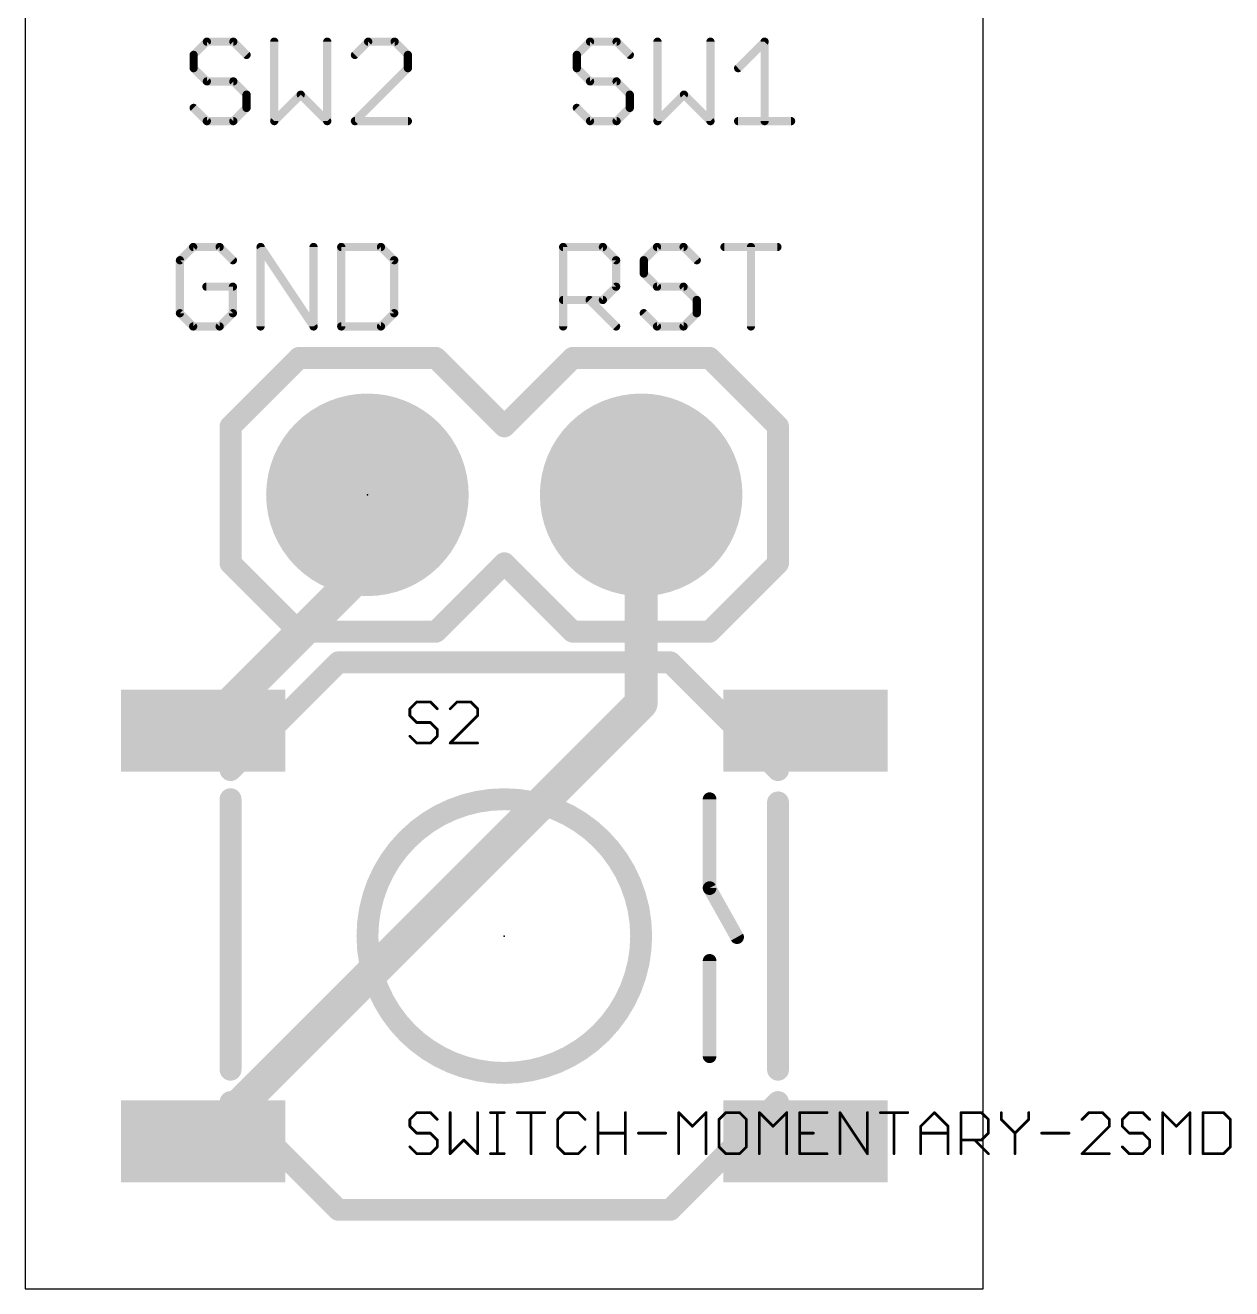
# Model space of a CAD drawing. Extents: x -2.4 to 11.2, y 0 to 25.5.
# Drawn here: x 0 to 11.2, y 0 to 11.72 of the extents above; entities that cross this region are included whole.
import ezdxf

# ---------------------------------------------------------------- set-up
doc = ezdxf.new("R2010")
doc.units = 0
for name, color, linetype in [('1', 22, 'CONTINUOUS'), ('17', 82, 'CONTINUOUS'), ('20', 7, 'CONTINUOUS'), ('21', 253, 'CONTINUOUS'), ('23', 7, 'CONTINUOUS'), ('25', 253, 'CONTINUOUS'), ('27', 253, 'CONTINUOUS'), ('51', 253, 'CONTINUOUS')]:
    doc.layers.add(name, color=color, linetype=linetype)

# ---------------------------------------------------------------- blocks, each defined once
blk = doc.blocks.new('RECT')
blk.add_solid([(-0.5, -0.5), (0.5, -0.5), (-0.5, 0.5), (0.5, 0.5)])
blk = doc.blocks.new('ROUNDP')
at = {"const_width": 0.5}
blk.add_lwpolyline([(0, -0.25, 1), (0, 0.25, 1), (0, -0.25)], format="xyb", dxfattribs=at)

msp = doc.modelspace()

# ---------------------------------------------------------------- linework, layer by layer
at = {"layer": '1', "const_width": 0.3048}
for points in [[(3.175, 7.366), (3.175, 6.701)], [(5.715, 7.366), (5.715, 5.431)], [(3.175, 6.701), (1.651, 5.177)], [(5.715, 5.431), (1.651, 1.367)]]:
    msp.add_lwpolyline(points, dxfattribs=at)
at = {"layer": '1', "const_width": 0.1524}
for points in [[(3.2512, 7.366, 1), (3.0988, 7.366)], [(5.7912, 7.366, 1), (5.6388, 7.366)], [(3.2289, 6.6471, 1), (3.1211, 6.7549)], [(3.0988, 6.701, 1), (3.2512, 6.701)], [(5.7689, 5.3771, 1), (5.6611, 5.4849)], [(5.6388, 5.431, 1), (5.7912, 5.431)], [(1.5971, 5.2309, 1), (1.7049, 5.1231)], [(1.5971, 1.4209, 1), (1.7049, 1.3131)]]:
    msp.add_lwpolyline(points, format="xyb", dxfattribs=at)
at = {"layer": '20'}
for p, q in [((0, 25.4), (0, 0)), ((8.89, 0), (8.89, 25.4)), ((0, 0), (8.89, 0))]:
    msp.add_line(p, q, dxfattribs=at)
at = {"layer": '21'}
for points, const_width in [([(1.685, 11.5703), (1.5621, 11.4475)], 0.0762), ([(1.9307, 11.5703), (1.685, 11.5703)], 0.0762), ([(2.0536, 11.4475), (1.9307, 11.5703)], 0.0762), ([(2.3105, 11.5703), (2.3105, 10.8331)], 0.0762), ([(2.802, 10.8331), (2.802, 11.5703)], 0.0762), ([(3.1818, 11.5703), (3.0589, 11.4475)], 0.0762), ([(3.4275, 11.5703), (3.1818, 11.5703)], 0.0762), ([(3.5504, 11.4475), (3.4275, 11.5703)], 0.0762), ([(5.241, 11.5703), (5.1181, 11.4475)], 0.0762), ([(5.4867, 11.5703), (5.241, 11.5703)], 0.0762), ([(5.6096, 11.4475), (5.4867, 11.5703)], 0.0762), ([(5.8665, 11.5703), (5.8665, 10.8331)], 0.0762), ([(6.358, 10.8331), (6.358, 11.5703)], 0.0762), ([(6.6149, 11.3246), (6.8607, 11.5703)], 0.0762), ([(6.8607, 11.5703), (6.8607, 10.8331)], 0.0762), ([(1.5621, 11.4475), (1.5621, 11.3246)], 0.0762), ([(3.5504, 11.3246), (3.5504, 11.4475)], 0.0762), ([(5.1181, 11.4475), (5.1181, 11.3246)], 0.0762), ([(1.5621, 11.3246), (1.685, 11.2017)], 0.0762), ([(3.0589, 10.8331), (3.5504, 11.3246)], 0.0762), ([(5.1181, 11.3246), (5.241, 11.2017)], 0.0762), ([(1.685, 11.2017), (1.9307, 11.2017)], 0.0762), ([(1.9307, 11.2017), (2.0536, 11.0788)], 0.0762), ([(5.241, 11.2017), (5.4867, 11.2017)], 0.0762), ([(5.4867, 11.2017), (5.6096, 11.0788)], 0.0762), ([(2.0536, 11.0788), (2.0536, 10.956)], 0.0762), ([(2.3105, 10.8331), (2.5563, 11.0788)], 0.0762), ([(2.5563, 11.0788), (2.802, 10.8331)], 0.0762), ([(5.6096, 11.0788), (5.6096, 10.956)], 0.0762), ([(5.8665, 10.8331), (6.1123, 11.0788)], 0.0762), ([(6.1123, 11.0788), (6.358, 10.8331)], 0.0762), ([(1.685, 10.8331), (1.5621, 10.956)], 0.0762), ([(2.0536, 10.956), (1.9307, 10.8331)], 0.0762), ([(5.241, 10.8331), (5.1181, 10.956)], 0.0762), ([(5.6096, 10.956), (5.4867, 10.8331)], 0.0762), ([(1.9307, 10.8331), (1.685, 10.8331)], 0.0762), ([(3.5504, 10.8331), (3.0589, 10.8331)], 0.0762), ([(5.4867, 10.8331), (5.241, 10.8331)], 0.0762), ([(6.6149, 10.8331), (7.1064, 10.8331)], 0.0762), ([(1.558, 9.6653), (1.4351, 9.5425)], 0.0762), ([(1.8037, 9.6653), (1.558, 9.6653)], 0.0762), ([(1.9266, 9.5425), (1.8037, 9.6653)], 0.0762), ([(2.1835, 8.9281), (2.1835, 9.6653)], 0.0762), ([(2.1835, 9.6653), (2.675, 8.9281)], 0.0762), ([(2.675, 8.9281), (2.675, 9.6653)], 0.0762), ([(2.9319, 9.6653), (2.9319, 8.9281)], 0.0762), ([(3.3005, 9.6653), (2.9319, 9.6653)], 0.0762), ([(3.4234, 9.5425), (3.3005, 9.6653)], 0.0762), ([(4.9911, 8.9281), (4.9911, 9.6653)], 0.0762), ([(4.9911, 9.6653), (5.3597, 9.6653)], 0.0762), ([(5.3597, 9.6653), (5.4826, 9.5425)], 0.0762), ([(5.8624, 9.6653), (5.7395, 9.5425)], 0.0762), ([(6.1081, 9.6653), (5.8624, 9.6653)], 0.0762), ([(6.231, 9.5425), (6.1081, 9.6653)], 0.0762), ([(6.4879, 9.6653), (6.9794, 9.6653)], 0.0762), ([(6.7337, 8.9281), (6.7337, 9.6653)], 0.0762), ([(1.4351, 9.5425), (1.4351, 9.051)], 0.0762), ([(3.4234, 9.051), (3.4234, 9.5425)], 0.0762), ([(5.4826, 9.5425), (5.4826, 9.2967)], 0.0762), ([(5.7395, 9.5425), (5.7395, 9.4196)], 0.0762), ([(5.7395, 9.4196), (5.8624, 9.2967)], 0.0762), ([(1.9266, 9.2967), (1.6808, 9.2967)], 0.0762), ([(1.9266, 9.051), (1.9266, 9.2967)], 0.0762), ([(5.4826, 9.2967), (5.3597, 9.1738)], 0.0762), ([(5.8624, 9.2967), (6.1081, 9.2967)], 0.0762), ([(6.1081, 9.2967), (6.231, 9.1738)], 0.0762), ([(5.3597, 9.1738), (4.9911, 9.1738)], 0.0762), ([(5.2368, 9.1738), (5.4826, 8.9281)], 0.0762), ([(6.231, 9.1738), (6.231, 9.051)], 0.0762), ([(1.4351, 9.051), (1.558, 8.9281)], 0.0762), ([(1.8037, 8.9281), (1.9266, 9.051)], 0.0762), ([(3.3005, 8.9281), (3.4234, 9.051)], 0.0762), ([(5.8624, 8.9281), (5.7395, 9.051)], 0.0762), ([(6.231, 9.051), (6.1081, 8.9281)], 0.0762), ([(1.558, 8.9281), (1.8037, 8.9281)], 0.0762), ([(2.9319, 8.9281), (3.3005, 8.9281)], 0.0762), ([(6.1081, 8.9281), (5.8624, 8.9281)], 0.0762), ([(2.54, 8.636), (1.905, 8.001)], 0.2032), ([(2.54, 8.636), (3.81, 8.636)], 0.2032), ([(3.81, 8.636), (4.445, 8.001)], 0.2032), ([(4.445, 8.001), (5.08, 8.636)], 0.2032), ([(5.08, 8.636), (6.35, 8.636)], 0.2032), ([(6.35, 8.636), (6.985, 8.001)], 0.2032), ([(1.905, 8.001), (1.905, 6.731)], 0.2032), ([(6.985, 8.001), (6.985, 6.731)], 0.2032), ([(1.905, 6.731), (2.54, 6.096)], 0.2032), ([(4.445, 6.731), (3.81, 6.096)], 0.2032), ([(5.08, 6.096), (4.445, 6.731)], 0.2032), ([(6.985, 6.731), (6.35, 6.096)], 0.2032), ([(3.81, 6.096), (2.54, 6.096)], 0.2032), ([(6.35, 6.096), (5.08, 6.096)], 0.2032), ([(2.905, 5.812), (5.985, 5.812)], 0.2032), ([(1.905, 2.032), (1.905, 4.542)], 0.2032), ([(6.985, 4.512), (6.985, 2.032)], 0.2032), ([(5.985, 0.732), (2.905, 0.732)], 0.2032)]:
    msp.add_lwpolyline(points, dxfattribs=dict(at, const_width=const_width))
for points, const_width in [([(1.685, 11.5894, 1), (1.685, 11.5513)], 0.0381), ([(1.6984, 11.5569, 1), (1.6715, 11.5838)], 0.0381), ([(1.9442, 11.5838, 1), (1.9172, 11.5569)], 0.0381), ([(1.9307, 11.5513, 1), (1.9307, 11.5894)], 0.0381), ([(2.3296, 11.5703, 1), (2.2915, 11.5703)], 0.0381), ([(2.8211, 11.5703, 1), (2.783, 11.5703)], 0.0381), ([(3.1818, 11.5894, 1), (3.1818, 11.5513)], 0.0381), ([(3.1953, 11.5569, 1), (3.1683, 11.5838)], 0.0381), ([(3.441, 11.5838, 1), (3.4141, 11.5569)], 0.0381), ([(3.4275, 11.5513, 1), (3.4275, 11.5894)], 0.0381), ([(5.241, 11.5894, 1), (5.241, 11.5513)], 0.0381), ([(5.2544, 11.5569, 1), (5.2275, 11.5838)], 0.0381), ([(5.5002, 11.5838, 1), (5.4732, 11.5569)], 0.0381), ([(5.4867, 11.5513, 1), (5.4867, 11.5894)], 0.0381), ([(5.8856, 11.5703, 1), (5.8475, 11.5703)], 0.0381), ([(6.3771, 11.5703, 1), (6.339, 11.5703)], 0.0381), ([(6.8797, 11.5703, 1), (6.8416, 11.5703)], 0.0381), ([(6.8741, 11.5569, 1), (6.8472, 11.5838)], 0.0381), ([(1.5812, 11.4475, 1), (1.5431, 11.4475)], 0.0381), ([(1.5486, 11.4609, 1), (1.5756, 11.434)], 0.0381), ([(2.0401, 11.434, 1), (2.0671, 11.4609)], 0.0381), ([(3.0455, 11.4609, 1), (3.0724, 11.434)], 0.0381), ([(3.5695, 11.4475, 1), (3.5314, 11.4475)], 0.0381), ([(3.5369, 11.434, 1), (3.5639, 11.4609)], 0.0381), ([(5.1372, 11.4475, 1), (5.0991, 11.4475)], 0.0381), ([(5.1046, 11.4609, 1), (5.1316, 11.434)], 0.0381), ([(5.5961, 11.434, 1), (5.6231, 11.4609)], 0.0381), ([(1.5756, 11.3381, 1), (1.5486, 11.3111)], 0.0381), ([(1.5431, 11.3246, 1), (1.5812, 11.3246)], 0.0381), ([(3.5314, 11.3246, 1), (3.5695, 11.3246)], 0.0381), ([(3.5639, 11.3111, 1), (3.5369, 11.3381)], 0.0381), ([(5.1316, 11.3381, 1), (5.1046, 11.3111)], 0.0381), ([(5.0991, 11.3246, 1), (5.1372, 11.3246)], 0.0381), ([(6.6015, 11.3381, 1), (6.6284, 11.3111)], 0.0381), ([(1.685, 11.2208, 1), (1.685, 11.1827)], 0.0381), ([(1.6715, 11.1882, 1), (1.6984, 11.2152)], 0.0381), ([(1.9442, 11.2152, 1), (1.9172, 11.1882)], 0.0381), ([(1.9307, 11.1827, 1), (1.9307, 11.2208)], 0.0381), ([(5.241, 11.2208, 1), (5.241, 11.1827)], 0.0381), ([(5.2275, 11.1882, 1), (5.2544, 11.2152)], 0.0381), ([(5.5002, 11.2152, 1), (5.4732, 11.1882)], 0.0381), ([(5.4867, 11.1827, 1), (5.4867, 11.2208)], 0.0381), ([(2.0726, 11.0788, 1), (2.0345, 11.0788)], 0.0381), ([(2.0401, 11.0654, 1), (2.0671, 11.0923)], 0.0381), ([(2.5697, 11.0923, 1), (2.5428, 11.0654)], 0.0381), ([(2.5697, 11.0654, 1), (2.5428, 11.0923)], 0.0381), ([(5.6286, 11.0788, 1), (5.5905, 11.0788)], 0.0381), ([(5.5961, 11.0654, 1), (5.6231, 11.0923)], 0.0381), ([(6.1257, 11.0923, 1), (6.0988, 11.0654)], 0.0381), ([(6.1257, 11.0654, 1), (6.0988, 11.0923)], 0.0381), ([(1.5756, 10.9694, 1), (1.5486, 10.9425)], 0.0381), ([(2.0345, 10.956, 1), (2.0726, 10.956)], 0.0381), ([(2.0671, 10.9425, 1), (2.0401, 10.9694)], 0.0381), ([(5.1316, 10.9694, 1), (5.1046, 10.9425)], 0.0381), ([(5.5905, 10.956, 1), (5.6286, 10.956)], 0.0381), ([(5.6231, 10.9425, 1), (5.5961, 10.9694)], 0.0381), ([(1.685, 10.8521, 1), (1.685, 10.814)], 0.0381), ([(1.6715, 10.8196, 1), (1.6984, 10.8466)], 0.0381), ([(1.9172, 10.8466, 1), (1.9442, 10.8196)], 0.0381), ([(1.9307, 10.814, 1), (1.9307, 10.8521)], 0.0381), ([(2.297, 10.8466, 1), (2.324, 10.8196)], 0.0381), ([(2.2915, 10.8331, 1), (2.3296, 10.8331)], 0.0381), ([(2.783, 10.8331, 1), (2.8211, 10.8331)], 0.0381), ([(2.7885, 10.8196, 1), (2.8155, 10.8466)], 0.0381), ([(3.0589, 10.8521, 1), (3.0589, 10.814)], 0.0381), ([(3.0455, 10.8466, 1), (3.0724, 10.8196)], 0.0381), ([(3.5504, 10.814, 1), (3.5504, 10.8521)], 0.0381), ([(5.241, 10.8521, 1), (5.241, 10.814)], 0.0381), ([(5.2275, 10.8196, 1), (5.2544, 10.8466)], 0.0381), ([(5.4732, 10.8466, 1), (5.5002, 10.8196)], 0.0381), ([(5.4867, 10.814, 1), (5.4867, 10.8521)], 0.0381), ([(5.853, 10.8466, 1), (5.88, 10.8196)], 0.0381), ([(5.8475, 10.8331, 1), (5.8856, 10.8331)], 0.0381), ([(6.339, 10.8331, 1), (6.3771, 10.8331)], 0.0381), ([(6.3445, 10.8196, 1), (6.3715, 10.8466)], 0.0381), ([(6.6149, 10.8521, 1), (6.6149, 10.814)], 0.0381), ([(6.8416, 10.8331, 1), (6.8797, 10.8331)], 0.0381), ([(7.1064, 10.814, 1), (7.1064, 10.8521)], 0.0381), ([(1.558, 9.6844, 1), (1.558, 9.6463)], 0.0381), ([(1.5714, 9.6519, 1), (1.5445, 9.6788)], 0.0381), ([(1.8172, 9.6788, 1), (1.7902, 9.6519)], 0.0381), ([(1.8037, 9.6463, 1), (1.8037, 9.6844)], 0.0381), ([(2.2026, 9.6653, 1), (2.1645, 9.6653)], 0.0381), ([(2.1994, 9.6759, 1), (2.1677, 9.6548)], 0.0381), ([(2.6941, 9.6653, 1), (2.656, 9.6653)], 0.0381), ([(2.9319, 9.6844, 1), (2.9319, 9.6463)], 0.0381), ([(2.951, 9.6653, 1), (2.9129, 9.6653)], 0.0381), ([(3.314, 9.6788, 1), (3.2871, 9.6519)], 0.0381), ([(3.3005, 9.6463, 1), (3.3005, 9.6844)], 0.0381), ([(4.9911, 9.6844, 1), (4.9911, 9.6463)], 0.0381), ([(5.0102, 9.6653, 1), (4.9721, 9.6653)], 0.0381), ([(5.3732, 9.6788, 1), (5.3462, 9.6519)], 0.0381), ([(5.3597, 9.6463, 1), (5.3597, 9.6844)], 0.0381), ([(5.8624, 9.6844, 1), (5.8624, 9.6463)], 0.0381), ([(5.8759, 9.6519, 1), (5.8489, 9.6788)], 0.0381), ([(6.1216, 9.6788, 1), (6.0947, 9.6519)], 0.0381), ([(6.1081, 9.6463, 1), (6.1081, 9.6844)], 0.0381), ([(6.4879, 9.6844, 1), (6.4879, 9.6463)], 0.0381), ([(6.7527, 9.6653, 1), (6.7146, 9.6653)], 0.0381), ([(6.9794, 9.6463, 1), (6.9794, 9.6844)], 0.0381), ([(1.4542, 9.5425, 1), (1.4161, 9.5425)], 0.0381), ([(1.4216, 9.5559, 1), (1.4486, 9.529)], 0.0381), ([(1.9131, 9.529, 1), (1.9401, 9.5559)], 0.0381), ([(3.4425, 9.5425, 1), (3.4044, 9.5425)], 0.0381), ([(3.4099, 9.529, 1), (3.4369, 9.5559)], 0.0381), ([(5.5016, 9.5425, 1), (5.4635, 9.5425)], 0.0381), ([(5.4691, 9.529, 1), (5.4961, 9.5559)], 0.0381), ([(5.726, 9.5559, 1), (5.753, 9.529)], 0.0381), ([(5.7586, 9.5425, 1), (5.7205, 9.5425)], 0.0381), ([(6.2175, 9.529, 1), (6.2445, 9.5559)], 0.0381), ([(5.753, 9.4331, 1), (5.726, 9.4061)], 0.0381), ([(5.7205, 9.4196, 1), (5.7586, 9.4196)], 0.0381), ([(1.6808, 9.3158, 1), (1.6808, 9.2777)], 0.0381), ([(1.9456, 9.2967, 1), (1.9075, 9.2967)], 0.0381), ([(1.9266, 9.2777, 1), (1.9266, 9.3158)], 0.0381), ([(5.4635, 9.2967, 1), (5.5016, 9.2967)], 0.0381), ([(5.4961, 9.2832, 1), (5.4691, 9.3102)], 0.0381), ([(5.8624, 9.3158, 1), (5.8624, 9.2777)], 0.0381), ([(5.8489, 9.2832, 1), (5.8759, 9.3102)], 0.0381), ([(6.1216, 9.3102, 1), (6.0947, 9.2832)], 0.0381), ([(6.1081, 9.2777, 1), (6.1081, 9.3158)], 0.0381), ([(4.9911, 9.1929, 1), (4.9911, 9.1548)], 0.0381), ([(5.2503, 9.1873, 1), (5.2234, 9.1604)], 0.0381), ([(5.3462, 9.1873, 1), (5.3732, 9.1604)], 0.0381), ([(5.3597, 9.1548, 1), (5.3597, 9.1929)], 0.0381), ([(6.25, 9.1738, 1), (6.2119, 9.1738)], 0.0381), ([(6.2175, 9.1604, 1), (6.2445, 9.1873)], 0.0381), ([(1.4486, 9.0644, 1), (1.4216, 9.0375)], 0.0381), ([(1.4161, 9.051, 1), (1.4542, 9.051)], 0.0381), ([(1.9075, 9.051, 1), (1.9456, 9.051)], 0.0381), ([(1.9401, 9.0375, 1), (1.9131, 9.0644)], 0.0381), ([(3.4044, 9.051, 1), (3.4425, 9.051)], 0.0381), ([(3.4369, 9.0375, 1), (3.4099, 9.0644)], 0.0381), ([(5.753, 9.0644, 1), (5.726, 9.0375)], 0.0381), ([(6.2119, 9.051, 1), (6.25, 9.051)], 0.0381), ([(6.2445, 9.0375, 1), (6.2175, 9.0644)], 0.0381), ([(1.558, 8.9472, 1), (1.558, 8.9091)], 0.0381), ([(1.5445, 8.9146, 1), (1.5714, 8.9416)], 0.0381), ([(1.7902, 8.9416, 1), (1.8172, 8.9146)], 0.0381), ([(1.8037, 8.9091, 1), (1.8037, 8.9472)], 0.0381), ([(2.1645, 8.9281, 1), (2.2026, 8.9281)], 0.0381), ([(2.656, 8.9281, 1), (2.6941, 8.9281)], 0.0381), ([(2.6591, 8.9175, 1), (2.6909, 8.9387)], 0.0381), ([(2.9319, 8.9472, 1), (2.9319, 8.9091)], 0.0381), ([(2.9129, 8.9281, 1), (2.951, 8.9281)], 0.0381), ([(3.2871, 8.9416, 1), (3.314, 8.9146)], 0.0381), ([(3.3005, 8.9091, 1), (3.3005, 8.9472)], 0.0381), ([(4.9721, 8.9281, 1), (5.0102, 8.9281)], 0.0381), ([(5.4691, 8.9146, 1), (5.4961, 8.9416)], 0.0381), ([(5.8624, 8.9472, 1), (5.8624, 8.9091)], 0.0381), ([(5.8489, 8.9146, 1), (5.8759, 8.9416)], 0.0381), ([(6.0947, 8.9416, 1), (6.1216, 8.9146)], 0.0381), ([(6.1081, 8.9091, 1), (6.1081, 8.9472)], 0.0381), ([(6.7146, 8.9281, 1), (6.7527, 8.9281)], 0.0381), ([(2.54, 8.6868, 1), (2.54, 8.5852)], 0.1016), ([(2.5759, 8.6001, 1), (2.5041, 8.6719)], 0.1016), ([(3.8459, 8.6719, 1), (3.7741, 8.6001)], 0.1016), ([(3.81, 8.5852, 1), (3.81, 8.6868)], 0.1016), ([(5.08, 8.6868, 1), (5.08, 8.5852)], 0.1016), ([(5.1159, 8.6001, 1), (5.0441, 8.6719)], 0.1016), ([(6.3859, 8.6719, 1), (6.3141, 8.6001)], 0.1016), ([(6.35, 8.5852, 1), (6.35, 8.6868)], 0.1016), ([(1.9558, 8.001, 1), (1.8542, 8.001)], 0.1016), ([(7.0358, 8.001, 1), (6.9342, 8.001)], 0.1016), ([(1.8691, 8.0369, 1), (1.9409, 7.9651)], 0.1016), ([(4.4091, 8.0369, 1), (4.4809, 7.9651)], 0.1016), ([(4.4091, 7.9651, 1), (4.4809, 8.0369)], 0.1016), ([(6.9491, 7.9651, 1), (7.0209, 8.0369)], 0.1016), ([(1.9409, 6.7669, 1), (1.8691, 6.6951)], 0.1016), ([(4.4809, 6.7669, 1), (4.4091, 6.6951)], 0.1016), ([(4.4809, 6.6951, 1), (4.4091, 6.7669)], 0.1016), ([(7.0209, 6.6951, 1), (6.9491, 6.7669)], 0.1016), ([(1.8542, 6.731, 1), (1.9558, 6.731)], 0.1016), ([(6.9342, 6.731, 1), (7.0358, 6.731)], 0.1016), ([(2.54, 6.1468, 1), (2.54, 6.0452)], 0.1016), ([(2.5041, 6.0601, 1), (2.5759, 6.1319)], 0.1016), ([(3.7741, 6.1319, 1), (3.8459, 6.0601)], 0.1016), ([(3.81, 6.0452, 1), (3.81, 6.1468)], 0.1016), ([(5.08, 6.1468, 1), (5.08, 6.0452)], 0.1016), ([(5.0441, 6.0601, 1), (5.1159, 6.1319)], 0.1016), ([(6.3141, 6.1319, 1), (6.3859, 6.0601)], 0.1016), ([(6.35, 6.0452, 1), (6.35, 6.1468)], 0.1016), ([(2.905, 5.8628, 1), (2.905, 5.7612)], 0.1016), ([(5.985, 5.7612, 1), (5.985, 5.8628)], 0.1016), ([(1.9558, 4.542, 1), (1.8542, 4.542)], 0.1016), ([(4.445, 2.002, 1), (4.445, 4.542, 1), (4.445, 2.002)], 0.2032), ([(7.0358, 4.512, 1), (6.9342, 4.512)], 0.1016), ([(1.8542, 2.032, 1), (1.9558, 2.032)], 0.1016), ([(6.9342, 2.032, 1), (7.0358, 2.032)], 0.1016), ([(2.905, 0.7828, 1), (2.905, 0.6812)], 0.1016), ([(5.985, 0.6812, 1), (5.985, 0.7828)], 0.1016)]:
    msp.add_lwpolyline(points, format="xyb", dxfattribs=dict(at, const_width=const_width))
at = {"layer": '23'}
for p in [(3.175, 7.366), (4.445, 3.272)]:
    msp.add_point(p, dxfattribs=at)
at = {"layer": '25', "const_width": 0.0254}
for points in [[(3.6323, 5.444), (3.5687, 5.3805)], [(3.5687, 5.3805), (3.5687, 5.3169)], [(3.7594, 5.444), (3.6323, 5.444)], [(3.8229, 5.3805), (3.7594, 5.444)], [(4.0065, 5.444), (3.9429, 5.3805)], [(4.1336, 5.444), (4.0065, 5.444)], [(4.1971, 5.3805), (4.1336, 5.444)], [(4.1971, 5.3169), (4.1971, 5.3805)], [(3.5687, 5.3169), (3.6323, 5.2534)], [(3.9429, 5.0627), (4.1971, 5.3169)], [(3.6323, 5.2534), (3.7594, 5.2534)], [(3.7594, 5.2534), (3.8229, 5.1898)], [(3.8229, 5.1898), (3.8229, 5.1263)], [(3.6323, 5.0627), (3.5687, 5.1263)], [(3.7594, 5.0627), (3.6323, 5.0627)], [(3.8229, 5.1263), (3.7594, 5.0627)], [(4.1971, 5.0627), (3.9429, 5.0627)]]:
    msp.add_lwpolyline(points, dxfattribs=at)
at = {"layer": '25', "const_width": 0.0127}
for points in [[(3.5751, 5.3805, 1), (3.5624, 5.3805)], [(3.6323, 5.4504, 1), (3.6323, 5.4377)], [(3.6367, 5.4395, 1), (3.6278, 5.4485)], [(3.7639, 5.4485, 1), (3.7549, 5.4395)], [(3.7594, 5.4377, 1), (3.7594, 5.4504)], [(4.0065, 5.4504, 1), (4.0065, 5.4377)], [(4.0109, 5.4395, 1), (4.002, 5.4485)], [(4.1381, 5.4485, 1), (4.1291, 5.4395)], [(4.1336, 5.4377, 1), (4.1336, 5.4504)], [(4.2035, 5.3805, 1), (4.1908, 5.3805)], [(3.5642, 5.385, 1), (3.5732, 5.376)], [(3.5732, 5.3214, 1), (3.5642, 5.3124)], [(3.5624, 5.3169, 1), (3.5751, 5.3169)], [(3.8184, 5.376, 1), (3.8274, 5.385)], [(3.9384, 5.385, 1), (3.9474, 5.376)], [(4.1908, 5.3169, 1), (4.2035, 5.3169)], [(4.1926, 5.376, 1), (4.2016, 5.385)], [(4.2016, 5.3124, 1), (4.1926, 5.3214)], [(3.6323, 5.2597, 1), (3.6323, 5.247)], [(3.6278, 5.2489, 1), (3.6367, 5.2579)], [(3.7639, 5.2579, 1), (3.7549, 5.2489)], [(3.7594, 5.247, 1), (3.7594, 5.2597)], [(3.8293, 5.1898, 1), (3.8166, 5.1898)], [(3.8184, 5.1853, 1), (3.8274, 5.1943)], [(3.5732, 5.1307, 1), (3.5642, 5.1218)], [(3.6323, 5.0691, 1), (3.6323, 5.0564)], [(3.6278, 5.0582, 1), (3.6367, 5.0672)], [(3.7549, 5.0672, 1), (3.7639, 5.0582)], [(3.7594, 5.0564, 1), (3.7594, 5.0691)], [(3.8166, 5.1263, 1), (3.8293, 5.1263)], [(3.8274, 5.1218, 1), (3.8184, 5.1307)], [(3.9429, 5.0691, 1), (3.9429, 5.0564)], [(3.9384, 5.0672, 1), (3.9474, 5.0582)], [(4.1971, 5.0564, 1), (4.1971, 5.0691)]]:
    msp.add_lwpolyline(points, format="xyb", dxfattribs=at)
at = {"layer": '27', "const_width": 0.0254}
for points in [[(3.6323, 1.634), (3.5687, 1.5705)], [(3.7594, 1.634), (3.6323, 1.634)], [(3.8229, 1.5705), (3.7594, 1.634)], [(3.9429, 1.634), (3.9429, 1.2527)], [(4.1971, 1.2527), (4.1971, 1.634)], [(4.3171, 1.634), (4.4442, 1.634)], [(4.3807, 1.2527), (4.3807, 1.634)], [(4.5666, 1.634), (4.8208, 1.634)], [(4.6937, 1.2527), (4.6937, 1.634)], [(5.0043, 1.634), (4.9408, 1.5705)], [(5.1315, 1.634), (5.0043, 1.634)], [(5.195, 1.5705), (5.1315, 1.634)], [(5.315, 1.2527), (5.315, 1.634)], [(5.5692, 1.634), (5.5692, 1.2527)], [(6.0634, 1.2527), (6.0634, 1.634)], [(6.0634, 1.634), (6.1905, 1.5069)], [(6.1905, 1.5069), (6.3176, 1.634)], [(6.3176, 1.634), (6.3176, 1.2527)], [(6.5012, 1.634), (6.4376, 1.5705)], [(6.6283, 1.634), (6.5012, 1.634)], [(6.6918, 1.5705), (6.6283, 1.634)], [(6.8118, 1.2527), (6.8118, 1.634)], [(6.8118, 1.634), (6.9389, 1.5069)], [(6.9389, 1.5069), (7.066, 1.634)], [(7.066, 1.634), (7.066, 1.2527)], [(7.4402, 1.634), (7.186, 1.634)], [(7.186, 1.634), (7.186, 1.2527)], [(7.5602, 1.2527), (7.5602, 1.634)], [(7.5602, 1.634), (7.8145, 1.2527)], [(7.8145, 1.2527), (7.8145, 1.634)], [(7.9344, 1.634), (8.1887, 1.634)], [(8.0615, 1.2527), (8.0615, 1.634)], [(8.3086, 1.5069), (8.4358, 1.634)], [(8.4358, 1.634), (8.5629, 1.5069)], [(8.6829, 1.2527), (8.6829, 1.634)], [(8.6829, 1.634), (8.8735, 1.634)], [(8.8735, 1.634), (8.9371, 1.5705)], [(9.0571, 1.634), (9.0571, 1.5705)], [(9.3113, 1.5705), (9.3113, 1.634)], [(9.869, 1.634), (9.8055, 1.5705)], [(9.9961, 1.634), (9.869, 1.634)], [(10.0597, 1.5705), (9.9961, 1.634)], [(10.2432, 1.634), (10.1797, 1.5705)], [(10.3703, 1.634), (10.2432, 1.634)], [(10.4339, 1.5705), (10.3703, 1.634)], [(10.5539, 1.2527), (10.5539, 1.634)], [(10.5539, 1.634), (10.681, 1.5069)], [(10.681, 1.5069), (10.8081, 1.634)], [(10.8081, 1.634), (10.8081, 1.2527)], [(10.9281, 1.634), (10.9281, 1.2527)], [(11.1188, 1.634), (10.9281, 1.634)], [(11.1823, 1.5705), (11.1188, 1.634)], [(3.5687, 1.5705), (3.5687, 1.5069)], [(4.9408, 1.5705), (4.9408, 1.3163)], [(6.4376, 1.5705), (6.4376, 1.3163)], [(6.6918, 1.3163), (6.6918, 1.5705)], [(8.9371, 1.5705), (8.9371, 1.4434)], [(9.0571, 1.5705), (9.1842, 1.4434)], [(9.1842, 1.4434), (9.3113, 1.5705)], [(10.0597, 1.5069), (10.0597, 1.5705)], [(10.1797, 1.5705), (10.1797, 1.5069)], [(11.1823, 1.3163), (11.1823, 1.5705)], [(3.5687, 1.5069), (3.6323, 1.4434)], [(3.6323, 1.4434), (3.7594, 1.4434)], [(3.7594, 1.4434), (3.8229, 1.3798)], [(5.315, 1.4434), (5.5692, 1.4434)], [(5.6892, 1.4434), (5.9434, 1.4434)], [(7.186, 1.4434), (7.3131, 1.4434)], [(8.3086, 1.2527), (8.3086, 1.5069)], [(8.3086, 1.4434), (8.5629, 1.4434)], [(8.5629, 1.5069), (8.5629, 1.2527)], [(8.9371, 1.4434), (8.8735, 1.3798)], [(9.1842, 1.4434), (9.1842, 1.2527)], [(9.4313, 1.4434), (9.6855, 1.4434)], [(9.8055, 1.2527), (10.0597, 1.5069)], [(10.1797, 1.5069), (10.2432, 1.4434)], [(10.2432, 1.4434), (10.3703, 1.4434)], [(10.3703, 1.4434), (10.4339, 1.3798)], [(3.6323, 1.2527), (3.5687, 1.3163)], [(3.8229, 1.3163), (3.7594, 1.2527)], [(3.8229, 1.3798), (3.8229, 1.3163)], [(3.9429, 1.2527), (4.07, 1.3798)], [(4.07, 1.3798), (4.1971, 1.2527)], [(4.9408, 1.3163), (5.0043, 1.2527)], [(5.1315, 1.2527), (5.195, 1.3163)], [(6.4376, 1.3163), (6.5012, 1.2527)], [(6.6283, 1.2527), (6.6918, 1.3163)], [(8.8735, 1.3798), (8.6829, 1.3798)], [(8.81, 1.3798), (8.9371, 1.2527)], [(10.2432, 1.2527), (10.1797, 1.3163)], [(10.4339, 1.3163), (10.3703, 1.2527)], [(10.4339, 1.3798), (10.4339, 1.3163)], [(11.1188, 1.2527), (11.1823, 1.3163)], [(3.7594, 1.2527), (3.6323, 1.2527)], [(4.3171, 1.2527), (4.4442, 1.2527)], [(5.0043, 1.2527), (5.1315, 1.2527)], [(6.5012, 1.2527), (6.6283, 1.2527)], [(7.186, 1.2527), (7.4402, 1.2527)], [(10.0597, 1.2527), (9.8055, 1.2527)], [(10.3703, 1.2527), (10.2432, 1.2527)], [(10.9281, 1.2527), (11.1188, 1.2527)]]:
    msp.add_lwpolyline(points, dxfattribs=at)
at = {"layer": '27', "const_width": 0.0127}
for points in [[(3.6323, 1.6404, 1), (3.6323, 1.6277)], [(3.6367, 1.6295, 1), (3.6278, 1.6385)], [(3.7639, 1.6385, 1), (3.7549, 1.6295)], [(3.7594, 1.6277, 1), (3.7594, 1.6404)], [(3.9493, 1.634, 1), (3.9366, 1.634)], [(4.2035, 1.634, 1), (4.1908, 1.634)], [(4.3171, 1.6404, 1), (4.3171, 1.6277)], [(4.387, 1.634, 1), (4.3743, 1.634)], [(4.4442, 1.6277, 1), (4.4442, 1.6404)], [(4.5666, 1.6404, 1), (4.5666, 1.6277)], [(4.7, 1.634, 1), (4.6873, 1.634)], [(4.8208, 1.6277, 1), (4.8208, 1.6404)], [(5.0043, 1.6404, 1), (5.0043, 1.6277)], [(5.0088, 1.6295, 1), (4.9999, 1.6385)], [(5.1359, 1.6385, 1), (5.127, 1.6295)], [(5.1315, 1.6277, 1), (5.1315, 1.6404)], [(5.3213, 1.634, 1), (5.3086, 1.634)], [(5.5756, 1.634, 1), (5.5629, 1.634)], [(6.0698, 1.634, 1), (6.0571, 1.634)], [(6.0679, 1.6385, 1), (6.0589, 1.6295)], [(6.324, 1.634, 1), (6.3113, 1.634)], [(6.3221, 1.6295, 1), (6.3131, 1.6385)], [(6.5012, 1.6404, 1), (6.5012, 1.6277)], [(6.5057, 1.6295, 1), (6.4967, 1.6385)], [(6.6328, 1.6385, 1), (6.6238, 1.6295)], [(6.6283, 1.6277, 1), (6.6283, 1.6404)], [(6.8163, 1.6385, 1), (6.8073, 1.6295)], [(6.8182, 1.634, 1), (6.8055, 1.634)], [(7.0724, 1.634, 1), (7.0597, 1.634)], [(7.0705, 1.6295, 1), (7.0615, 1.6385)], [(7.186, 1.6404, 1), (7.186, 1.6277)], [(7.1924, 1.634, 1), (7.1797, 1.634)], [(7.4402, 1.6277, 1), (7.4402, 1.6404)], [(7.5666, 1.634, 1), (7.5539, 1.634)], [(7.5655, 1.6375, 1), (7.555, 1.6305)], [(7.8208, 1.634, 1), (7.8081, 1.634)], [(7.9344, 1.6404, 1), (7.9344, 1.6277)], [(8.0679, 1.634, 1), (8.0552, 1.634)], [(8.1887, 1.6277, 1), (8.1887, 1.6404)], [(8.4402, 1.6385, 1), (8.4313, 1.6295)], [(8.4402, 1.6295, 1), (8.4313, 1.6385)], [(8.6829, 1.6404, 1), (8.6829, 1.6277)], [(8.6892, 1.634, 1), (8.6765, 1.634)], [(8.878, 1.6385, 1), (8.869, 1.6295)], [(8.8735, 1.6277, 1), (8.8735, 1.6404)], [(9.0634, 1.634, 1), (9.0507, 1.634)], [(9.3176, 1.634, 1), (9.3049, 1.634)], [(9.869, 1.6404, 1), (9.869, 1.6277)], [(9.8735, 1.6295, 1), (9.8645, 1.6385)], [(10.0006, 1.6385, 1), (9.9916, 1.6295)], [(9.9961, 1.6277, 1), (9.9961, 1.6404)], [(10.2432, 1.6404, 1), (10.2432, 1.6277)], [(10.2477, 1.6295, 1), (10.2387, 1.6385)], [(10.3748, 1.6385, 1), (10.3659, 1.6295)], [(10.3703, 1.6277, 1), (10.3703, 1.6404)], [(10.5602, 1.634, 1), (10.5475, 1.634)], [(10.5584, 1.6385, 1), (10.5494, 1.6295)], [(10.8145, 1.634, 1), (10.8018, 1.634)], [(10.8126, 1.6295, 1), (10.8036, 1.6385)], [(10.9344, 1.634, 1), (10.9217, 1.634)], [(10.9281, 1.6404, 1), (10.9281, 1.6277)], [(11.1232, 1.6385, 1), (11.1143, 1.6295)], [(11.1188, 1.6277, 1), (11.1188, 1.6404)], [(3.5751, 1.5705, 1), (3.5624, 1.5705)], [(3.5642, 1.575, 1), (3.5732, 1.566)], [(3.8184, 1.566, 1), (3.8274, 1.575)], [(4.9471, 1.5705, 1), (4.9344, 1.5705)], [(4.9363, 1.575, 1), (4.9453, 1.566)], [(5.1905, 1.566, 1), (5.1995, 1.575)], [(6.444, 1.5705, 1), (6.4313, 1.5705)], [(6.4331, 1.575, 1), (6.4421, 1.566)], [(6.6982, 1.5705, 1), (6.6855, 1.5705)], [(6.6873, 1.566, 1), (6.6963, 1.575)], [(8.9434, 1.5705, 1), (8.9307, 1.5705)], [(8.9326, 1.566, 1), (8.9416, 1.575)], [(9.0615, 1.575, 1), (9.0526, 1.566)], [(9.0507, 1.5705, 1), (9.0634, 1.5705)], [(9.3049, 1.5705, 1), (9.3176, 1.5705)], [(9.3158, 1.566, 1), (9.3068, 1.575)], [(9.801, 1.575, 1), (9.81, 1.566)], [(10.066, 1.5705, 1), (10.0533, 1.5705)], [(10.0552, 1.566, 1), (10.0642, 1.575)], [(10.186, 1.5705, 1), (10.1733, 1.5705)], [(10.1752, 1.575, 1), (10.1842, 1.566)], [(10.4294, 1.566, 1), (10.4384, 1.575)], [(11.1887, 1.5705, 1), (11.176, 1.5705)], [(11.1778, 1.566, 1), (11.1868, 1.575)], [(3.5732, 1.5114, 1), (3.5642, 1.5024)], [(3.5624, 1.5069, 1), (3.5751, 1.5069)], [(3.6323, 1.4497, 1), (3.6323, 1.437)], [(3.6278, 1.4389, 1), (3.6367, 1.4479)], [(3.7639, 1.4479, 1), (3.7549, 1.4389)], [(3.7594, 1.437, 1), (3.7594, 1.4497)], [(5.315, 1.4497, 1), (5.315, 1.437)], [(5.5692, 1.437, 1), (5.5692, 1.4497)], [(5.6892, 1.4497, 1), (5.6892, 1.437)], [(5.9434, 1.437, 1), (5.9434, 1.4497)], [(6.186, 1.5114, 1), (6.195, 1.5024)], [(6.186, 1.5024, 1), (6.195, 1.5114)], [(6.9344, 1.5114, 1), (6.9434, 1.5024)], [(6.9344, 1.5024, 1), (6.9434, 1.5114)], [(7.186, 1.4497, 1), (7.186, 1.437)], [(7.3131, 1.437, 1), (7.3131, 1.4497)], [(8.3086, 1.4497, 1), (8.3086, 1.437)], [(8.315, 1.5069, 1), (8.3023, 1.5069)], [(8.3042, 1.5114, 1), (8.3131, 1.5024)], [(8.5692, 1.5069, 1), (8.5565, 1.5069)], [(8.5584, 1.5024, 1), (8.5674, 1.5114)], [(8.5629, 1.437, 1), (8.5629, 1.4497)], [(8.9307, 1.4434, 1), (8.9434, 1.4434)], [(8.9416, 1.4389, 1), (8.9326, 1.4479)], [(9.1905, 1.4434, 1), (9.1778, 1.4434)], [(9.1797, 1.4479, 1), (9.1887, 1.4389)], [(9.1797, 1.4389, 1), (9.1887, 1.4479)], [(9.4313, 1.4497, 1), (9.4313, 1.437)], [(9.6855, 1.437, 1), (9.6855, 1.4497)], [(10.0533, 1.5069, 1), (10.066, 1.5069)], [(10.0642, 1.5024, 1), (10.0552, 1.5114)], [(10.1733, 1.5069, 1), (10.186, 1.5069)], [(10.1842, 1.5114, 1), (10.1752, 1.5024)], [(10.2432, 1.4497, 1), (10.2432, 1.437)], [(10.2387, 1.4389, 1), (10.2477, 1.4479)], [(10.3748, 1.4479, 1), (10.3659, 1.4389)], [(10.3703, 1.437, 1), (10.3703, 1.4497)], [(10.6765, 1.5114, 1), (10.6855, 1.5024)], [(10.6765, 1.5024, 1), (10.6855, 1.5114)], [(3.5732, 1.3207, 1), (3.5642, 1.3118)], [(3.8293, 1.3798, 1), (3.8166, 1.3798)], [(3.8166, 1.3163, 1), (3.8293, 1.3163)], [(3.8184, 1.3753, 1), (3.8274, 1.3843)], [(3.8274, 1.3118, 1), (3.8184, 1.3207)], [(4.0745, 1.3843, 1), (4.0655, 1.3753)], [(4.0745, 1.3753, 1), (4.0655, 1.3843)], [(4.9344, 1.3163, 1), (4.9471, 1.3163)], [(4.9453, 1.3207, 1), (4.9363, 1.3118)], [(5.1995, 1.3118, 1), (5.1905, 1.3207)], [(6.4421, 1.3207, 1), (6.4331, 1.3118)], [(6.4313, 1.3163, 1), (6.444, 1.3163)], [(6.6855, 1.3163, 1), (6.6982, 1.3163)], [(6.6963, 1.3118, 1), (6.6873, 1.3207)], [(8.6829, 1.3862, 1), (8.6829, 1.3735)], [(8.8144, 1.3843, 1), (8.8055, 1.3753)], [(8.869, 1.3843, 1), (8.878, 1.3753)], [(8.8735, 1.3735, 1), (8.8735, 1.3862)], [(10.1842, 1.3207, 1), (10.1752, 1.3118)], [(10.4402, 1.3798, 1), (10.4275, 1.3798)], [(10.4275, 1.3163, 1), (10.4402, 1.3163)], [(10.4294, 1.3753, 1), (10.4384, 1.3843)], [(10.4384, 1.3118, 1), (10.4294, 1.3207)], [(11.176, 1.3163, 1), (11.1887, 1.3163)], [(11.1868, 1.3118, 1), (11.1778, 1.3207)], [(3.6323, 1.2591, 1), (3.6323, 1.2464)], [(3.6278, 1.2482, 1), (3.6367, 1.2572)], [(3.7549, 1.2572, 1), (3.7639, 1.2482)], [(3.7594, 1.2464, 1), (3.7594, 1.2591)], [(3.9384, 1.2572, 1), (3.9474, 1.2482)], [(3.9366, 1.2527, 1), (3.9493, 1.2527)], [(4.1908, 1.2527, 1), (4.2035, 1.2527)], [(4.1926, 1.2482, 1), (4.2016, 1.2572)], [(4.3171, 1.2591, 1), (4.3171, 1.2464)], [(4.3743, 1.2527, 1), (4.387, 1.2527)], [(4.4442, 1.2464, 1), (4.4442, 1.2591)], [(4.6873, 1.2527, 1), (4.7, 1.2527)], [(5.0043, 1.2591, 1), (5.0043, 1.2464)], [(4.9999, 1.2482, 1), (5.0088, 1.2572)], [(5.127, 1.2572, 1), (5.1359, 1.2482)], [(5.1315, 1.2464, 1), (5.1315, 1.2591)], [(5.3086, 1.2527, 1), (5.3213, 1.2527)], [(5.5629, 1.2527, 1), (5.5756, 1.2527)], [(6.0571, 1.2527, 1), (6.0698, 1.2527)], [(6.3113, 1.2527, 1), (6.324, 1.2527)], [(6.5012, 1.2591, 1), (6.5012, 1.2464)], [(6.4967, 1.2482, 1), (6.5057, 1.2572)], [(6.6238, 1.2572, 1), (6.6328, 1.2482)], [(6.6283, 1.2464, 1), (6.6283, 1.2591)], [(6.8055, 1.2527, 1), (6.8182, 1.2527)], [(7.0597, 1.2527, 1), (7.0724, 1.2527)], [(7.186, 1.2591, 1), (7.186, 1.2464)], [(7.1797, 1.2527, 1), (7.1924, 1.2527)], [(7.4402, 1.2464, 1), (7.4402, 1.2591)], [(7.5539, 1.2527, 1), (7.5666, 1.2527)], [(7.8081, 1.2527, 1), (7.8208, 1.2527)], [(7.8092, 1.2492, 1), (7.8197, 1.2562)], [(8.0552, 1.2527, 1), (8.0679, 1.2527)], [(8.3023, 1.2527, 1), (8.315, 1.2527)], [(8.5565, 1.2527, 1), (8.5692, 1.2527)], [(8.6765, 1.2527, 1), (8.6892, 1.2527)], [(8.9326, 1.2482, 1), (8.9416, 1.2572)], [(9.1778, 1.2527, 1), (9.1905, 1.2527)], [(9.8055, 1.2591, 1), (9.8055, 1.2464)], [(9.801, 1.2572, 1), (9.81, 1.2482)], [(10.0597, 1.2464, 1), (10.0597, 1.2591)], [(10.2432, 1.2591, 1), (10.2432, 1.2464)], [(10.2387, 1.2482, 1), (10.2477, 1.2572)], [(10.3659, 1.2572, 1), (10.3748, 1.2482)], [(10.3703, 1.2464, 1), (10.3703, 1.2591)], [(10.5475, 1.2527, 1), (10.5602, 1.2527)], [(10.8018, 1.2527, 1), (10.8145, 1.2527)], [(10.9217, 1.2527, 1), (10.9344, 1.2527)], [(10.9281, 1.2591, 1), (10.9281, 1.2464)], [(11.1143, 1.2572, 1), (11.1232, 1.2482)], [(11.1188, 1.2464, 1), (11.1188, 1.2591)]]:
    msp.add_lwpolyline(points, format="xyb", dxfattribs=at)
at = {"layer": '51'}
for points, const_width in [([(1.905, 4.812), (2.905, 5.812)], 0.2032), ([(5.985, 5.812), (6.985, 4.812)], 0.2032), ([(6.35, 4.542), (6.35, 3.717)], 0.127), ([(6.35, 3.717), (6.605, 3.262)], 0.127), ([(6.35, 3.042), (6.35, 2.157)], 0.127), ([(2.905, 0.732), (1.905, 1.732)], 0.2032), ([(6.985, 1.732), (5.985, 0.732)], 0.2032)]:
    msp.add_lwpolyline(points, dxfattribs=dict(at, const_width=const_width))
for points, const_width in [([(2.9409, 5.7761, 1), (2.8691, 5.8479)], 0.1016), ([(6.0209, 5.8479, 1), (5.9491, 5.7761)], 0.1016), ([(1.8691, 4.8479, 1), (1.9409, 4.7761)], 0.1016), ([(6.9491, 4.7761, 1), (7.0209, 4.8479)], 0.1016), ([(6.3818, 4.542, 1), (6.3183, 4.542)], 0.0635), ([(6.3777, 3.7325, 1), (6.3223, 3.7015)], 0.0635), ([(6.3183, 3.717, 1), (6.3818, 3.717)], 0.0635), ([(6.5773, 3.2465, 1), (6.6327, 3.2775)], 0.0635), ([(6.3818, 3.042, 1), (6.3183, 3.042)], 0.0635), ([(6.3183, 2.157, 1), (6.3818, 2.157)], 0.0635), ([(1.9409, 1.7679, 1), (1.8691, 1.6961)], 0.1016), ([(7.0209, 1.6961, 1), (6.9491, 1.7679)], 0.1016), ([(2.8691, 0.6961, 1), (2.9409, 0.7679)], 0.1016), ([(5.9491, 0.7679, 1), (6.0209, 0.6961)], 0.1016)]:
    msp.add_lwpolyline(points, format="xyb", dxfattribs=dict(at, const_width=const_width))

# ---------------------------------------------------------------- block references
at = {"layer": '1', "xscale": 0.762, "yscale": 1.524, "rotation": 90}
for p in [(1.651, 5.177), (7.239, 5.177), (1.651, 1.367), (7.239, 1.367)]:
    msp.add_blockref('RECT', p, dxfattribs=at)
at = {"layer": '17', "xscale": 1.8796, "yscale": 1.8796, "rotation": 90}
for p in [(3.175, 7.366), (3.175, 7.366), (5.715, 7.366), (5.715, 7.366)]:
    msp.add_blockref('ROUNDP', p, dxfattribs=at)
at = {"layer": '51', "xscale": 0.508, "yscale": 0.508}
for p in [(3.175, 7.366), (5.715, 7.366)]:
    msp.add_blockref('RECT', p, dxfattribs=at)

doc.saveas('drawing.dxf')
